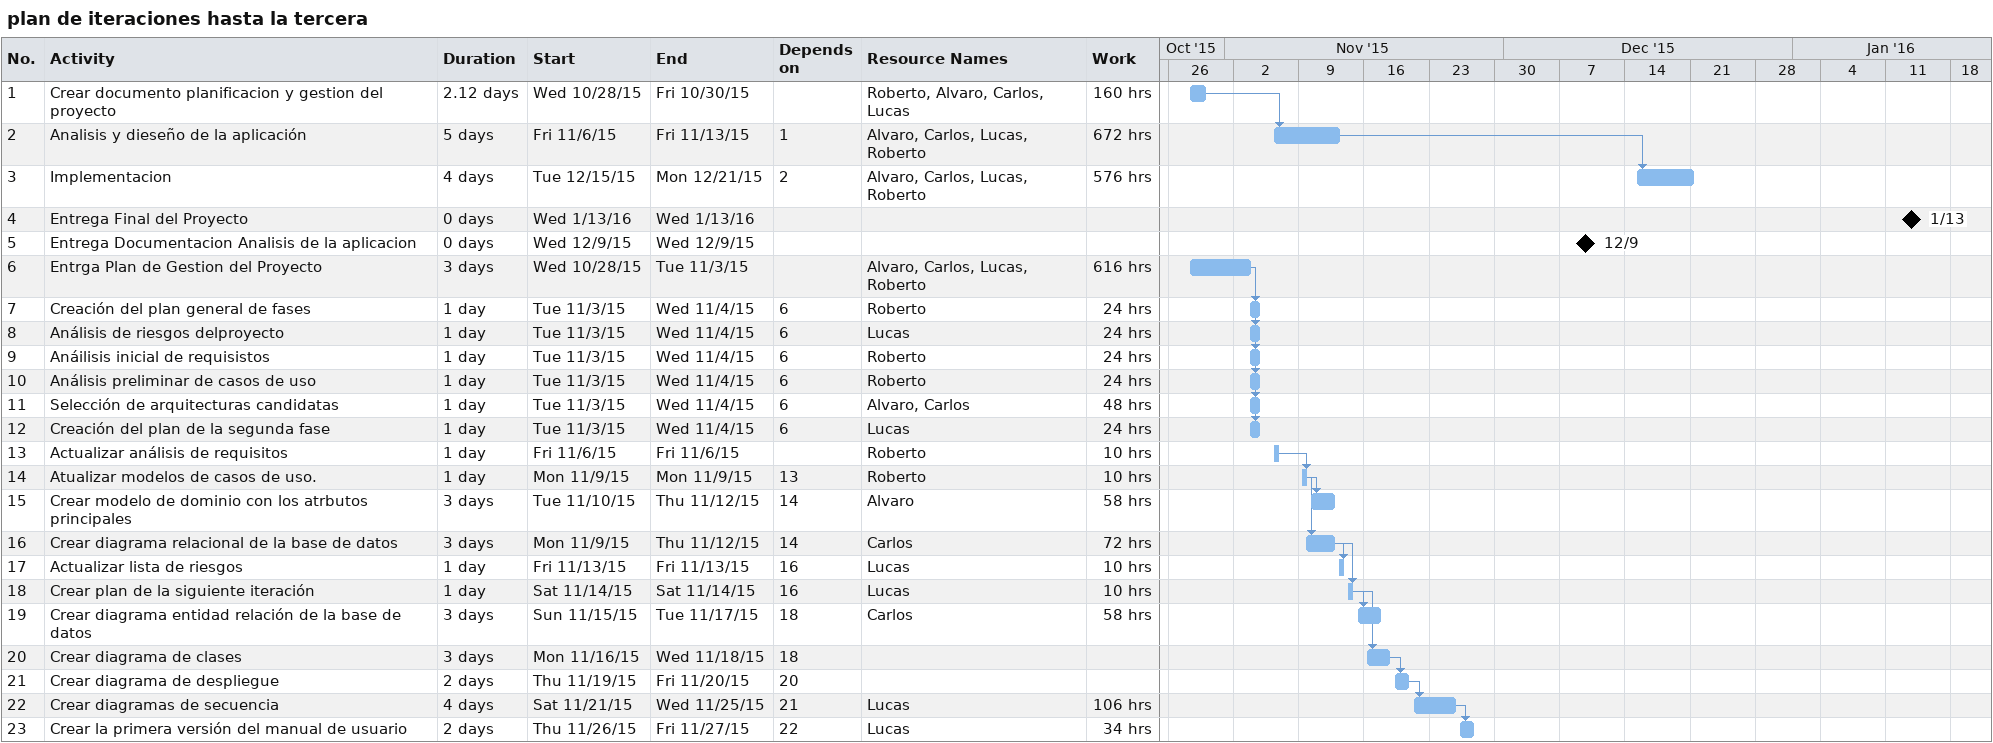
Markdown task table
plan de iteraciones hasta la tercera

| ID | Task | Duration | Start | Finish | Predecessors | Resources | Work (h) |
|---|---|---|---|---|---|---|---|
| 1 | Crear documento planificacion y gestion del proyecto | 2.12d | 2015-10-28 | 2015-10-30 |  | Roberto, Alvaro, Carlos, Lucas | 160 |
| 2 | Analisis y dieseño de la aplicación | 5d | 2015-11-06 | 2015-11-13 | 1 | Alvaro, Carlos, Lucas, Roberto | 672 |
| 3 | Implementacion | 4d | 2015-12-15 | 2015-12-21 | 2 | Alvaro, Carlos, Lucas, Roberto | 576 |
| 4 | Entrega Final del Proyecto | 0d | 2016-01-13 | 2016-01-13 |  |  |  |
| 5 | Entrega Documentacion Analisis de la aplicacion | 0d | 2015-12-09 | 2015-12-09 |  |  |  |
| 6 | Entrga Plan de Gestion del Proyecto | 3d | 2015-10-28 | 2015-11-03 |  | Alvaro, Carlos, Lucas, Roberto | 616 |
| 7 | Creación del plan general de fases | 1d | 2015-11-03 | 2015-11-04 | 6 | Roberto | 24 |
| 8 | Análisis de riesgos delproyecto | 1d | 2015-11-03 | 2015-11-04 | 6 | Lucas | 24 |
| 9 | Anáilisis inicial de requisistos | 1d | 2015-11-03 | 2015-11-04 | 6 | Roberto | 24 |
| 10 | Análisis preliminar de casos de uso | 1d | 2015-11-03 | 2015-11-04 | 6 | Roberto | 24 |
| 11 | Selección de arquitecturas candidatas | 1d | 2015-11-03 | 2015-11-04 | 6 | Alvaro, Carlos | 48 |
| 12 | Creación del plan de la segunda fase | 1d | 2015-11-03 | 2015-11-04 | 6 | Lucas | 24 |
| 13 | Actualizar análisis de requisitos | 1d | 2015-11-06 | 2015-11-06 |  | Roberto | 10 |
| 14 | Atualizar modelos de casos de uso. | 1d | 2015-11-09 | 2015-11-09 | 13 | Roberto | 10 |
| 15 | Crear modelo de dominio con los atrbutos principales | 3d | 2015-11-10 | 2015-11-12 | 14 | Alvaro | 58 |
| 16 | Crear diagrama relacional de la base de datos | 3d | 2015-11-09 | 2015-11-12 | 14 | Carlos | 72 |
| 17 | Actualizar lista de riesgos | 1d | 2015-11-13 | 2015-11-13 | 16 | Lucas | 10 |
| 18 | Crear plan de la siguiente iteración | 1d | 2015-11-14 | 2015-11-14 | 16 | Lucas | 10 |
| 19 | Crear diagrama entidad relación de la base de datos | 3d | 2015-11-15 | 2015-11-17 | 18 | Carlos | 58 |
| 20 | Crear diagrama de clases | 3d | 2015-11-16 | 2015-11-18 | 18 |  |  |
| 21 | Crear diagrama de despliegue | 2d | 2015-11-19 | 2015-11-20 | 20 |  |  |
| 22 | Crear diagramas de secuencia | 4d | 2015-11-21 | 2015-11-25 | 21 | Lucas | 106 |
| 23 | Crear la primera versión del manual de usuario | 2d | 2015-11-26 | 2015-11-27 | 22 | Lucas | 34 |
